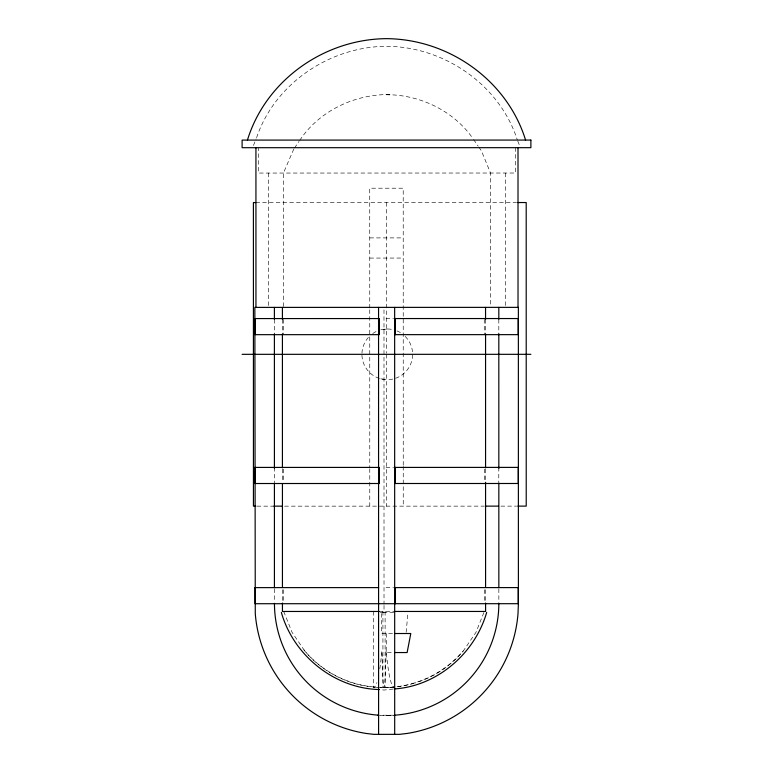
<?xml version="1.0" encoding="UTF-8"?>
<svg xmlns="http://www.w3.org/2000/svg" width="773" height="773" viewBox="0 0 773 773"><rect width="100%" height="100%" fill="white"/><g stroke="black" fill="none" stroke-linecap="round" stroke-linejoin="round"><path stroke-width="0.58" stroke-dasharray="3.87 2.9" d="M386.49 633.522L386.152 652.557L393.37 652.538M406.134 632.343L407.989 612.4M483.869 612.545L475.984 632.304L463.356 650.885A103.002 102.442 90 0 1 415.111 682.974M253.457 145.479L256.143 138.802M256.597 137.691C274.734 83.532 329.916 46.593 386.49 46.303C443.963 46.515 499.609 84.701 517.301 139.884M293.808 149.015L283.633 172.543L283.643 307.393M294.465 148.058L299.045 141.391M299.702 140.444C318.321 112.104 351.918 95.417 385.514 94.606L389.863 94.76C422.213 95.717 454.35 111.785 472.921 138.522M387.263 328.979L380.703 329.849A25.345 25.345 0 0 1 392.761 329.578M389.93 94.837L385.051 94.712L385.514 94.606M393.196 689.062L384.026 690.047L380.587 689.68M386.655 715.489L393.544 715.218L379.746 715.218M255.805 202.574L516.557 202.545M369.745 237.9L403.226 237.9M369.745 258.066L403.226 258.056M386.027 318.553L393.573 318.553M386.046 467.414L393.592 467.414M257.032 506.151L273.826 506.151M284.609 506.151L484.072 506.131M500.914 506.131L516.596 506.122M386.056 587.615L393.602 587.615M379.166 611.462L394.414 611.462M380.21 612.4L386.703 612.409M393.757 612.4L381.331 612.409L381.553 633.522L393.428 633.522M303.953 649.822L304.678 650.905A103.002 102.442 90 0 0 382.935 687.526L394.423 687.497M379.746 715.489L393.544 715.489M380.712 378.809L387.273 379.678M473.578 139.469L478.168 146.136M478.825 147.083L481.444 150.89L490.314 172.514L490.324 306.166M517.755 140.995L520.442 147.672M283.72 611.472L292.059 632.324L304.688 650.905A104.249 104.21 90 0 0 463.24 650.895M515.485 147.672L515.494 173.026L258.453 173.055L258.453 147.701M505.407 173.026L505.426 307.364M498.817 319.394L498.817 333.83M498.836 467.394L498.749 482.342M498.846 588.871L498.856 602.544M485.55 319.433L485.56 333.917M485.57 469.056L485.57 481.125M485.589 589.731L485.589 601.8M484.275 319.433L484.275 333.917M484.294 469.056L484.294 481.125M484.304 589.731L484.313 601.8M403.245 465.23L403.216 188.206L369.736 188.206L369.755 308.572M403.245 466.38L403.255 506.151M386.481 202.555L386.5 353.126M386.5 354.324L386.51 506.141M385.109 611.462L385.118 687.506A103.002 102.442 90 0 0 413.98 683.313M383.988 309.789L384.017 604.215M384.017 605.423L384.017 611.462M382.925 611.462L382.935 687.506M373.62 611.462L373.63 687.506A103.002 10.764 90 0 0 376.915 682.569M369.755 309.78L369.774 467.588M369.774 468.718L369.774 506.151M283.691 319.452L283.691 333.936M283.71 469.085L283.71 482.362M283.72 589.751L283.72 601.819M282.416 319.452L282.416 333.936M282.435 469.085L282.435 482.362M282.445 589.751L282.445 601.819M274.396 319.423L274.396 333.859M274.473 467.423L274.473 482.371M274.425 588.9L274.425 602.138M268.531 173.046L268.55 307.393M405.187 336.4A25.345 25.345 0 0 1 396.974 377.746A25.345 25.345 0 0 1 361.919 354.334M361.948 353.232A25.345 25.345 0 0 1 369.339 336.41M372.731 333.559A25.345 25.345 0 0 1 376.548 331.356M396.964 330.912A25.345 25.345 0 0 1 401.805 333.559M379.785 668.964A103.002 10.764 90 0 0 381.843 650.885L381.939 650.895A104.249 2.725 90 0 0 386.094 650.905L386.191 650.895A103.002 10.764 90 0 0 393.65 687.245"/><path stroke-width="1.16" d="M247.428 140.097C265.873 80.199 324.274 39.133 386.49 38.65C448.707 39.123 507.107 80.17 525.572 140.068M486.681 612.4C474.951 653.359 437.247 686.124 394.346 688.936M394.694 715.17L395.457 715.141A112.201 112.201 0 0 0 498.846 603.307M378.335 318.563L379.301 318.563L379.301 334.651L254.955 334.67L254.974 318.573M255.805 202.574L253.409 202.574L253.438 506.151L255.834 506.151M517.755 202.536L526.2 202.536L526.229 506.122L517.794 506.122M254.829 318.573L379.301 318.563M394.645 318.553L518.181 318.544L518.19 334.641L394.645 334.651M242.113 354.324L530.887 354.324M254.848 467.423L379.321 467.414L379.321 483.502L254.964 483.521L254.993 467.423M518.383 467.394L394.636 467.414L394.645 483.502L518.258 483.492L518.258 467.394M273.816 506.151L282.222 506.151M485.241 506.131L498.527 506.131M254.877 587.625L378.586 587.615M394.674 587.615L518.393 587.596M379.33 611.462L282.445 611.472L282.445 603.027M394.877 611.462L485.589 611.453L485.589 602.998M394.588 633.522L410.792 633.512L407.12 652.557L394.52 652.538M377.842 715.151L378.596 715.18M379.437 689.555C334.438 688.501 293.527 655.514 281.353 612.419M518.219 587.596L518.219 603.694L254.984 603.723L254.974 587.625M518.007 147.672L518.026 307.364M498.817 307.364L498.817 319.394M498.817 333.83L498.836 468.573M498.836 483.009L498.846 587.673M485.55 307.364L485.55 319.433M485.56 333.917L485.57 467.858M485.57 482.333L485.589 587.316M395.399 318.553L395.399 334.651M395.409 467.404L395.418 483.502M395.428 587.615L395.428 603.703M394.655 307.374L394.694 734.35M378.557 307.374L378.596 734.35M282.416 307.393L282.416 319.452M282.416 333.936L282.425 467.878M282.435 483.56L282.445 587.335M274.396 307.393L274.396 319.423M274.396 333.859L274.415 468.593M274.415 483.028L274.425 587.693M255.931 147.701L255.95 307.393M377.881 715.131A112.201 112.201 0 0 1 274.454 603.336M518.393 603.694L518.007 613.607A131.777 131.777 0 0 1 407.265 733.432L399.525 734.35L373.784 734.35L366.035 733.432A131.777 131.777 0 0 1 255.274 613.636L254.848 307.393L518.364 307.364L518.393 603.694M530.887 140.068L242.113 140.097L242.113 147.701L530.887 147.672L530.887 140.068"/></g></svg>
